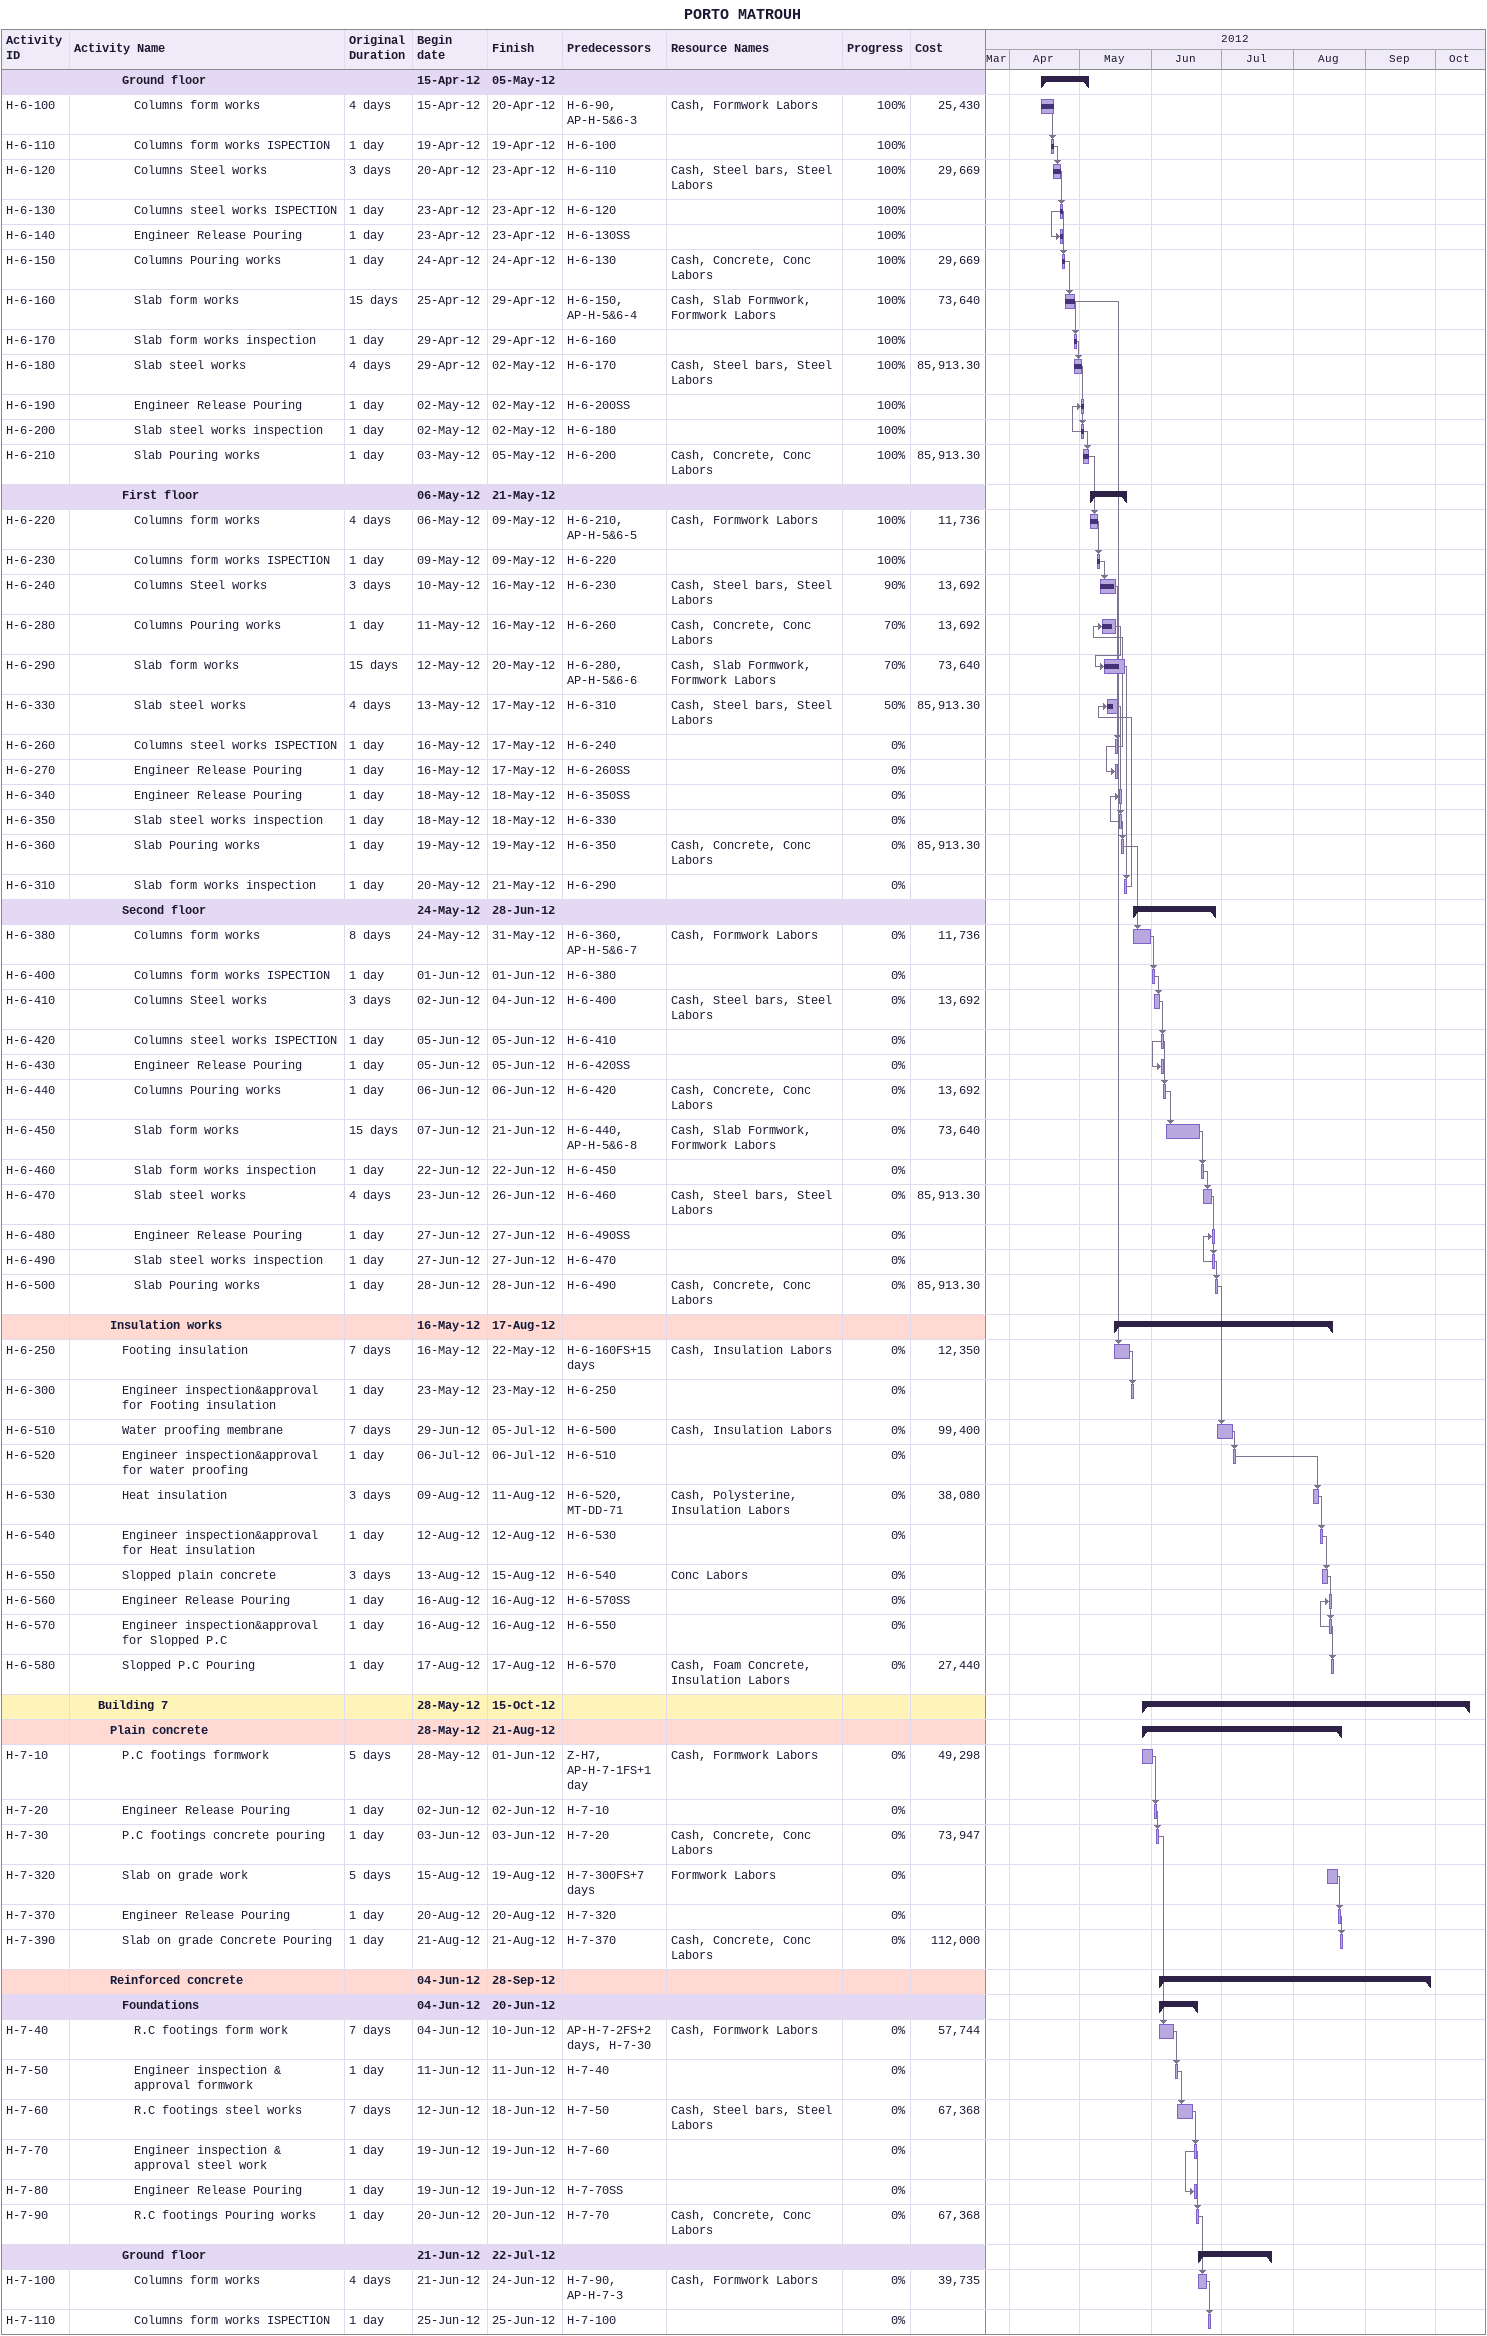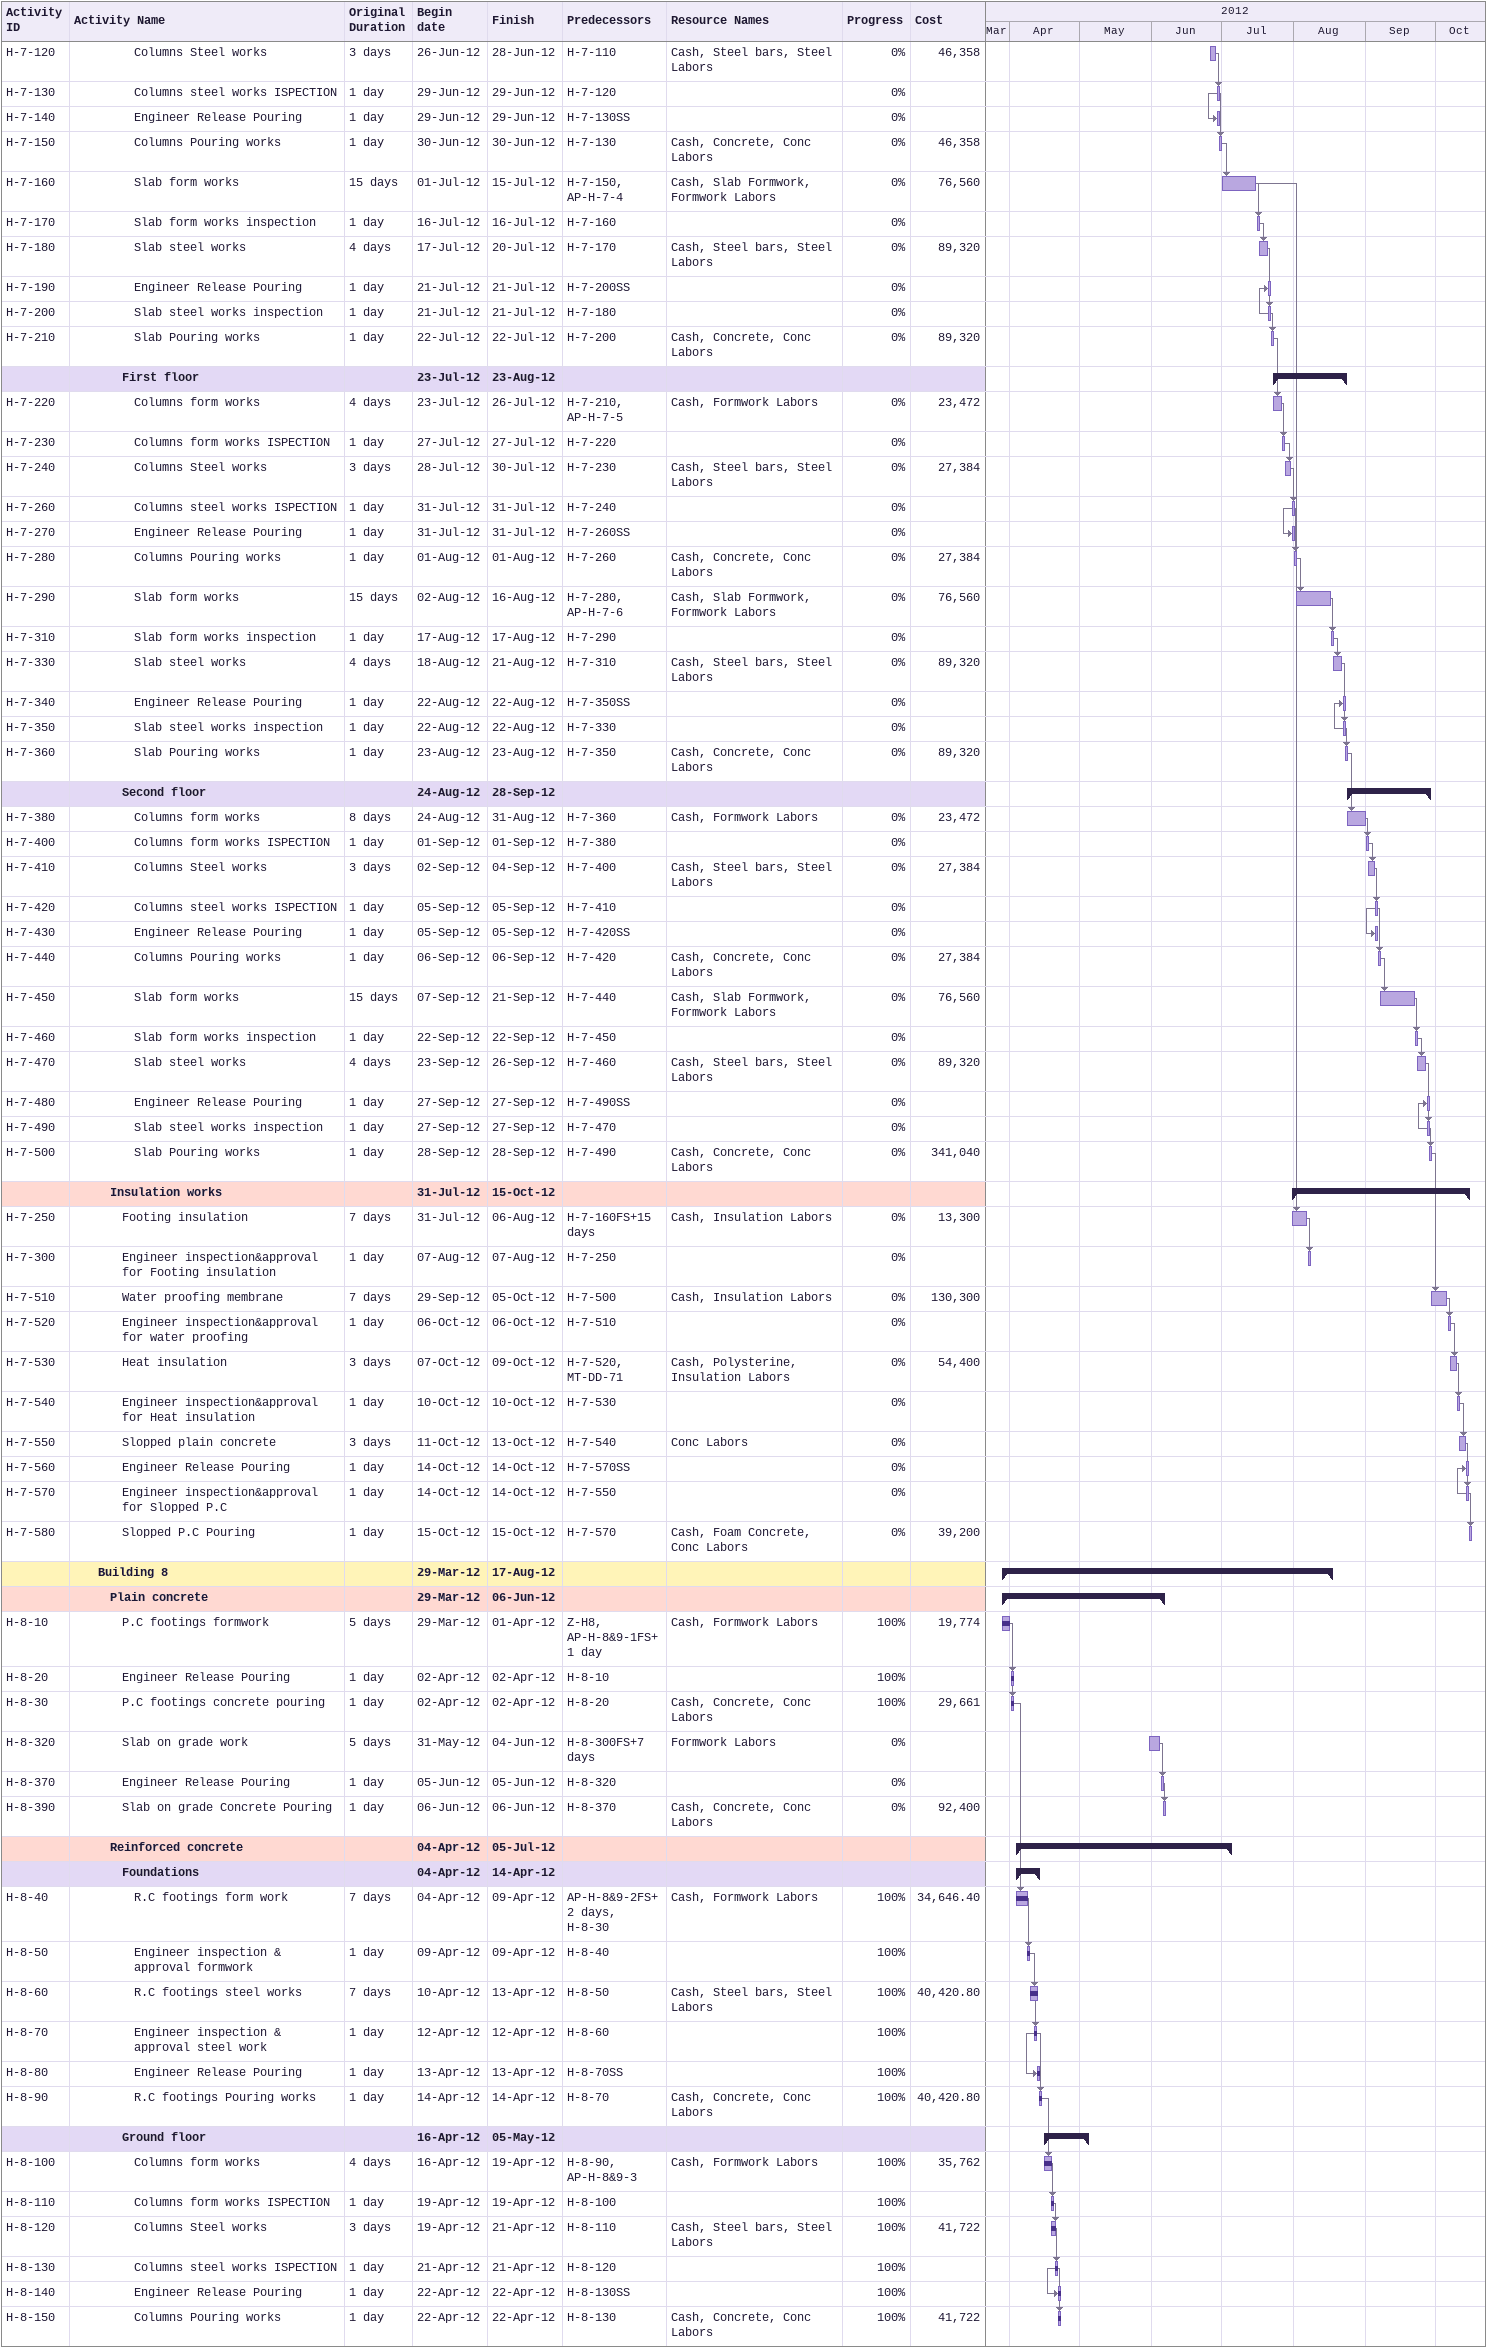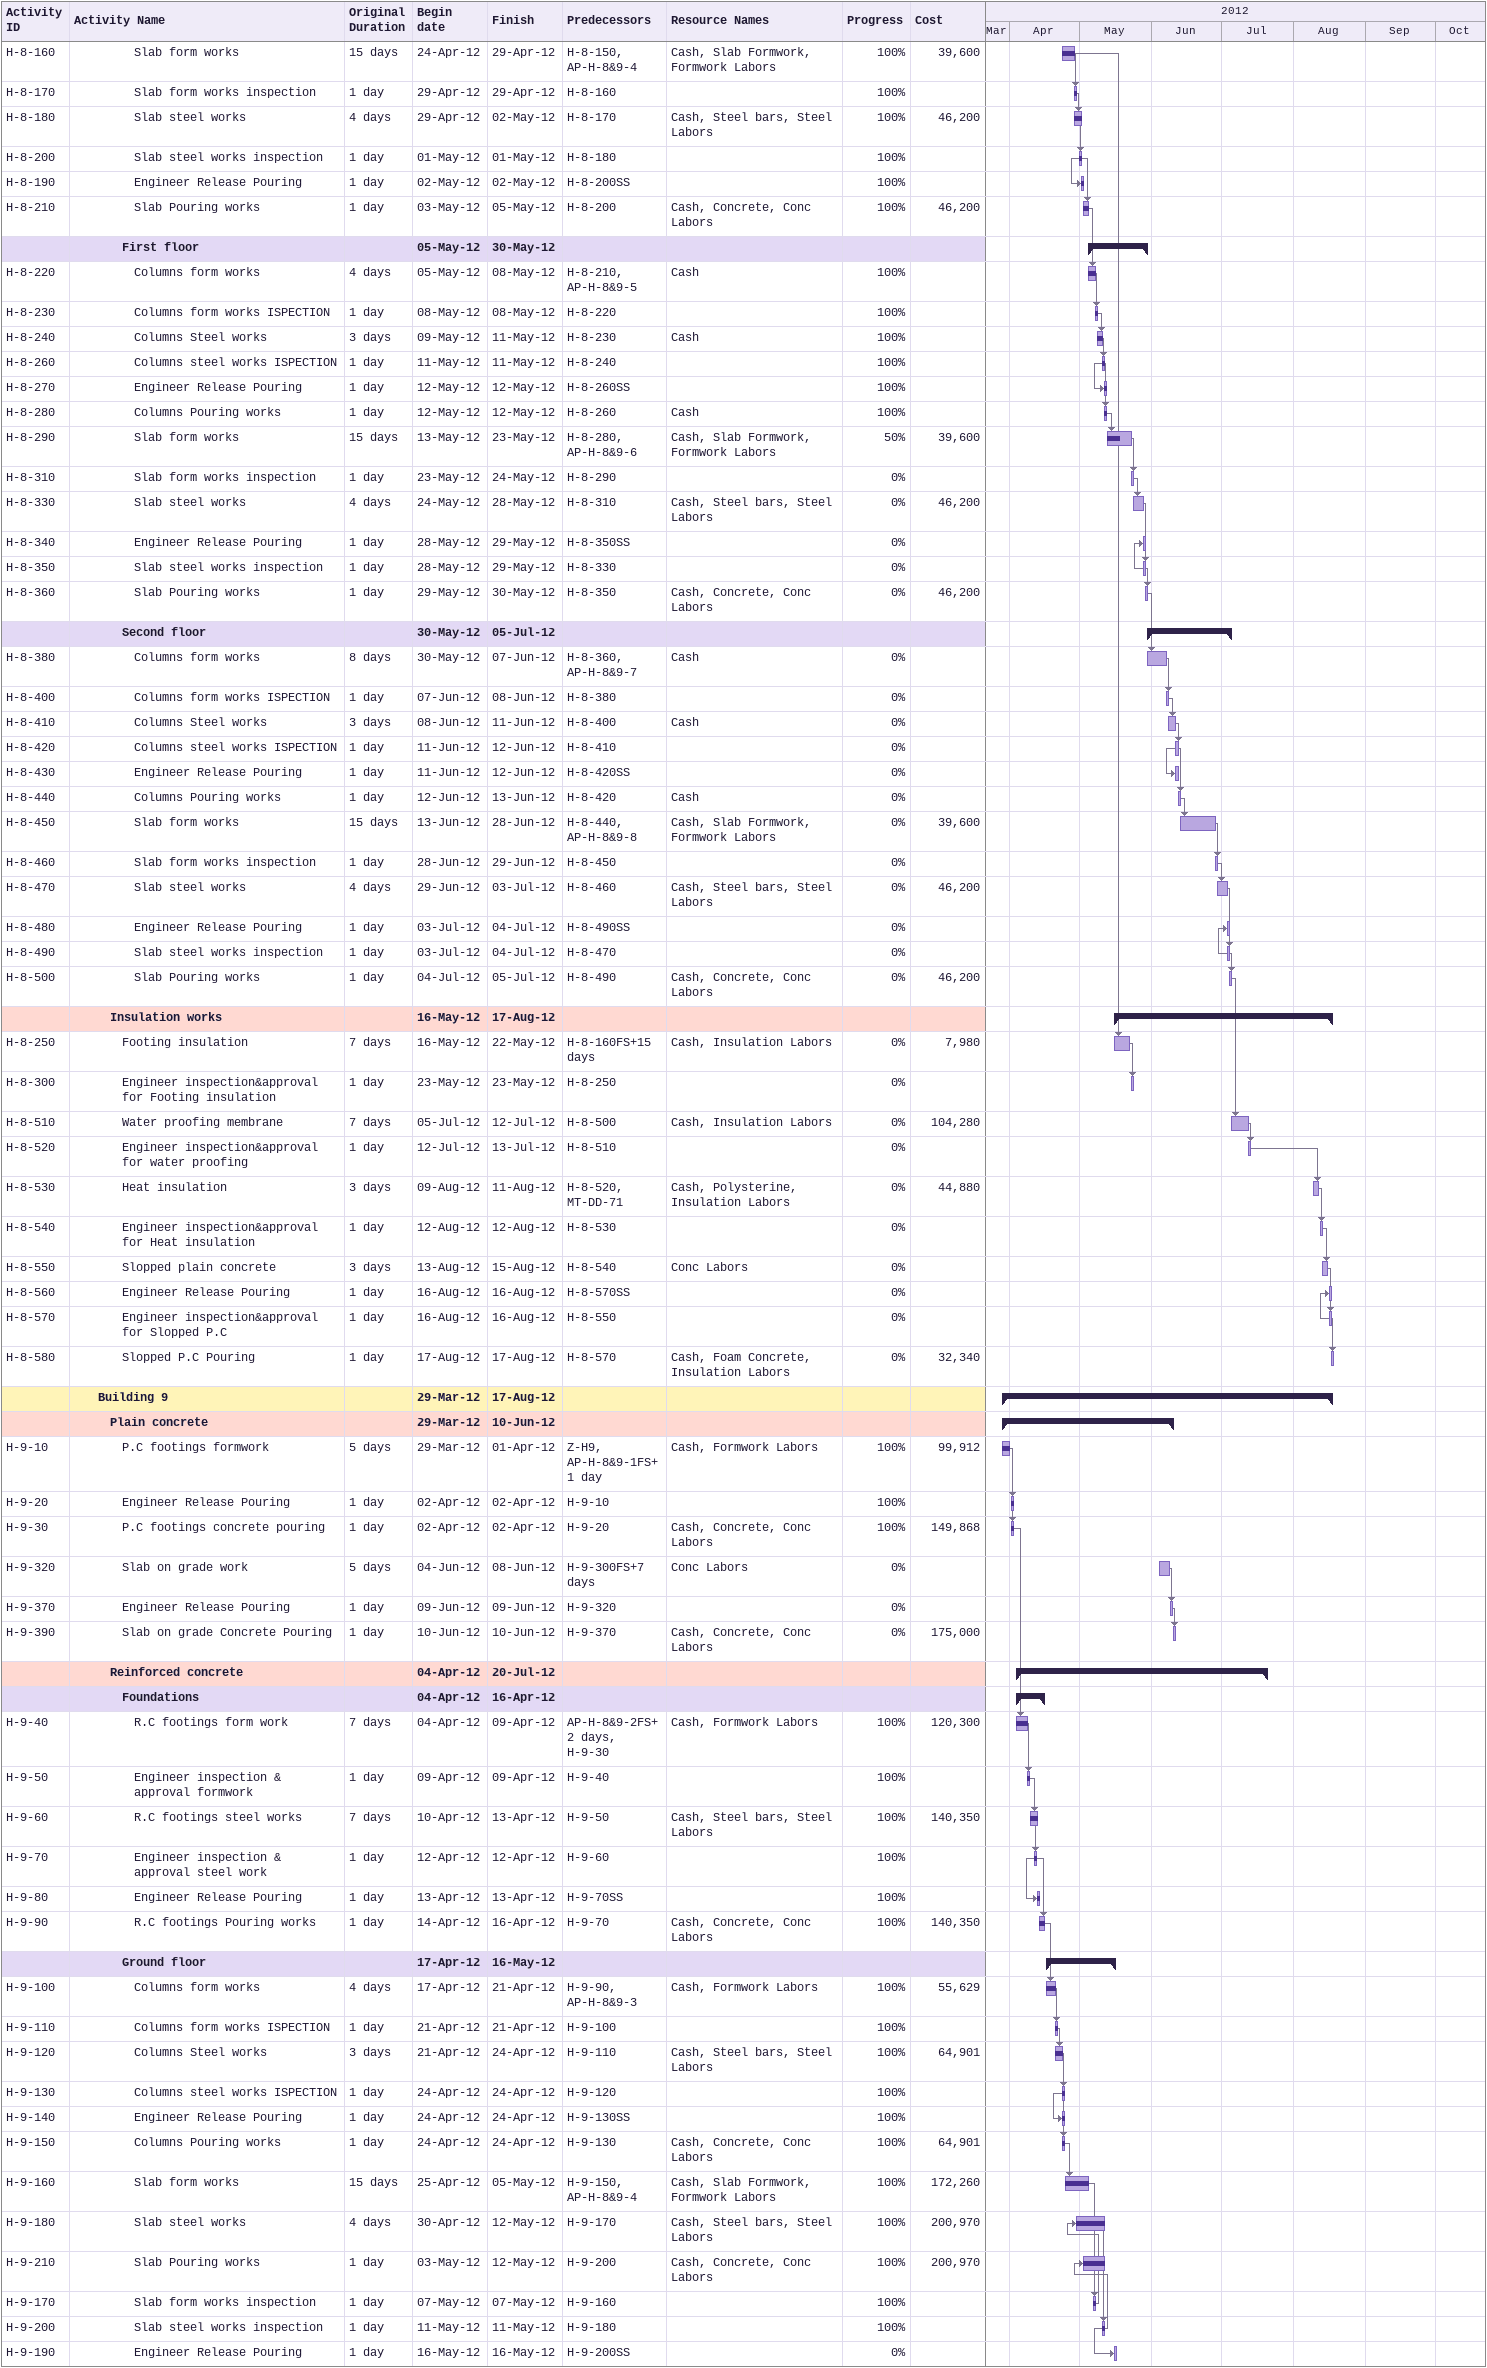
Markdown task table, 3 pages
PORTO MATROUH

| ID | Level | Task | Original duration | Start | Finish | Predecessors | Resources | % complete | Cost |
|---|---|---|---|---|---|---|---|---|---|
|  | 5 | **Ground floor** |  | 2012-04-15 | 2012-05-05 |  |  |  |  |
| H-6-100 | 6 | Columns form works | 4d | 2012-04-15 | 2012-04-20 | H-6-90, AP-H-5&6-3 | Cash, Formwork Labors | 100 | 25430 |
| H-6-110 | 6 | Columns form works ISPECTION | 1d | 2012-04-19 | 2012-04-19 | H-6-100 |  | 100 |  |
| H-6-120 | 6 | Columns Steel works | 3d | 2012-04-20 | 2012-04-23 | H-6-110 | Cash, Steel bars, Steel Labors | 100 | 29669 |
| H-6-130 | 6 | Columns steel works ISPECTION | 1d | 2012-04-23 | 2012-04-23 | H-6-120 |  | 100 |  |
| H-6-140 | 6 | Engineer Release Pouring | 1d | 2012-04-23 | 2012-04-23 | H-6-130SS |  | 100 |  |
| H-6-150 | 6 | Columns Pouring works | 1d | 2012-04-24 | 2012-04-24 | H-6-130 | Cash, Concrete, Conc Labors | 100 | 29669 |
| H-6-160 | 6 | Slab form works | 15d | 2012-04-25 | 2012-04-29 | H-6-150, AP-H-5&6-4 | Cash, Slab Formwork, Formwork Labors | 100 | 73640 |
| H-6-170 | 6 | Slab form works inspection | 1d | 2012-04-29 | 2012-04-29 | H-6-160 |  | 100 |  |
| H-6-180 | 6 | Slab steel works | 4d | 2012-04-29 | 2012-05-02 | H-6-170 | Cash, Steel bars, Steel Labors | 100 | 85913.30 |
| H-6-190 | 6 | Engineer Release Pouring | 1d | 2012-05-02 | 2012-05-02 | H-6-200SS |  | 100 |  |
| H-6-200 | 6 | Slab steel works inspection | 1d | 2012-05-02 | 2012-05-02 | H-6-180 |  | 100 |  |
| H-6-210 | 6 | Slab Pouring works | 1d | 2012-05-03 | 2012-05-05 | H-6-200 | Cash, Concrete, Conc Labors | 100 | 85913.30 |
|  | 5 | **First floor** |  | 2012-05-06 | 2012-05-21 |  |  |  |  |
| H-6-220 | 6 | Columns form works | 4d | 2012-05-06 | 2012-05-09 | H-6-210, AP-H-5&6-5 | Cash, Formwork Labors | 100 | 11736 |
| H-6-230 | 6 | Columns form works ISPECTION | 1d | 2012-05-09 | 2012-05-09 | H-6-220 |  | 100 |  |
| H-6-240 | 6 | Columns Steel works | 3d | 2012-05-10 | 2012-05-16 | H-6-230 | Cash, Steel bars, Steel Labors | 90 | 13692 |
| H-6-280 | 6 | Columns Pouring works | 1d | 2012-05-11 | 2012-05-16 | H-6-260 | Cash, Concrete, Conc Labors | 70 | 13692 |
| H-6-290 | 6 | Slab form works | 15d | 2012-05-12 | 2012-05-20 | H-6-280, AP-H-5&6-6 | Cash, Slab Formwork, Formwork Labors | 70 | 73640 |
| H-6-330 | 6 | Slab steel works | 4d | 2012-05-13 | 2012-05-17 | H-6-310 | Cash, Steel bars, Steel Labors | 50 | 85913.30 |
| H-6-260 | 6 | Columns steel works ISPECTION | 1d | 2012-05-16 | 2012-05-17 | H-6-240 |  | 0 |  |
| H-6-270 | 6 | Engineer Release Pouring | 1d | 2012-05-16 | 2012-05-17 | H-6-260SS |  | 0 |  |
| H-6-340 | 6 | Engineer Release Pouring | 1d | 2012-05-18 | 2012-05-18 | H-6-350SS |  | 0 |  |
| H-6-350 | 6 | Slab steel works inspection | 1d | 2012-05-18 | 2012-05-18 | H-6-330 |  | 0 |  |
| H-6-360 | 6 | Slab Pouring works | 1d | 2012-05-19 | 2012-05-19 | H-6-350 | Cash, Concrete, Conc Labors | 0 | 85913.30 |
| H-6-310 | 6 | Slab form works inspection | 1d | 2012-05-20 | 2012-05-21 | H-6-290 |  | 0 |  |
|  | 5 | **Second floor** |  | 2012-05-24 | 2012-06-28 |  |  |  |  |
| H-6-380 | 6 | Columns form works | 8d | 2012-05-24 | 2012-05-31 | H-6-360, AP-H-5&6-7 | Cash, Formwork Labors | 0 | 11736 |
| H-6-400 | 6 | Columns form works ISPECTION | 1d | 2012-06-01 | 2012-06-01 | H-6-380 |  | 0 |  |
| H-6-410 | 6 | Columns Steel works | 3d | 2012-06-02 | 2012-06-04 | H-6-400 | Cash, Steel bars, Steel Labors | 0 | 13692 |
| H-6-420 | 6 | Columns steel works ISPECTION | 1d | 2012-06-05 | 2012-06-05 | H-6-410 |  | 0 |  |
| H-6-430 | 6 | Engineer Release Pouring | 1d | 2012-06-05 | 2012-06-05 | H-6-420SS |  | 0 |  |
| H-6-440 | 6 | Columns Pouring works | 1d | 2012-06-06 | 2012-06-06 | H-6-420 | Cash, Concrete, Conc Labors | 0 | 13692 |
| H-6-450 | 6 | Slab form works | 15d | 2012-06-07 | 2012-06-21 | H-6-440, AP-H-5&6-8 | Cash, Slab Formwork, Formwork Labors | 0 | 73640 |
| H-6-460 | 6 | Slab form works inspection | 1d | 2012-06-22 | 2012-06-22 | H-6-450 |  | 0 |  |
| H-6-470 | 6 | Slab steel works | 4d | 2012-06-23 | 2012-06-26 | H-6-460 | Cash, Steel bars, Steel Labors | 0 | 85913.30 |
| H-6-480 | 6 | Engineer Release Pouring | 1d | 2012-06-27 | 2012-06-27 | H-6-490SS |  | 0 |  |
| H-6-490 | 6 | Slab steel works inspection | 1d | 2012-06-27 | 2012-06-27 | H-6-470 |  | 0 |  |
| H-6-500 | 6 | Slab Pouring works | 1d | 2012-06-28 | 2012-06-28 | H-6-490 | Cash, Concrete, Conc Labors | 0 | 85913.30 |
|  | 4 | **Insulation works** |  | 2012-05-16 | 2012-08-17 |  |  |  |  |
| H-6-250 | 5 | Footing insulation | 7d | 2012-05-16 | 2012-05-22 | H-6-160FS+15d | Cash, Insulation Labors | 0 | 12350 |
| H-6-300 | 5 | Engineer inspection&approval for Footing insulation | 1d | 2012-05-23 | 2012-05-23 | H-6-250 |  | 0 |  |
| H-6-510 | 5 | Water proofing membrane | 7d | 2012-06-29 | 2012-07-05 | H-6-500 | Cash, Insulation Labors | 0 | 99400 |
| H-6-520 | 5 | Engineer inspection&approval for water proofing | 1d | 2012-07-06 | 2012-07-06 | H-6-510 |  | 0 |  |
| H-6-530 | 5 | Heat insulation | 3d | 2012-08-09 | 2012-08-11 | H-6-520, MT-DD-71 | Cash, Polysterine, Insulation Labors | 0 | 38080 |
| H-6-540 | 5 | Engineer inspection&approval for Heat insulation | 1d | 2012-08-12 | 2012-08-12 | H-6-530 |  | 0 |  |
| H-6-550 | 5 | Slopped plain concrete | 3d | 2012-08-13 | 2012-08-15 | H-6-540 | Conc Labors | 0 |  |
| H-6-560 | 5 | Engineer Release Pouring | 1d | 2012-08-16 | 2012-08-16 | H-6-570SS |  | 0 |  |
| H-6-570 | 5 | Engineer inspection&approval for Slopped P.C | 1d | 2012-08-16 | 2012-08-16 | H-6-550 |  | 0 |  |
| H-6-580 | 5 | Slopped P.C Pouring | 1d | 2012-08-17 | 2012-08-17 | H-6-570 | Cash, Foam Concrete, Insulation Labors | 0 | 27440 |
|  | 3 | **Building 7** |  | 2012-05-28 | 2012-10-15 |  |  |  |  |
|  | 4 | **Plain concrete** |  | 2012-05-28 | 2012-08-21 |  |  |  |  |
| H-7-10 | 5 | P.C footings formwork | 5d | 2012-05-28 | 2012-06-01 | Z-H7, AP-H-7-1FS+1d | Cash, Formwork Labors | 0 | 49298 |
| H-7-20 | 5 | Engineer Release Pouring | 1d | 2012-06-02 | 2012-06-02 | H-7-10 |  | 0 |  |
| H-7-30 | 5 | P.C footings concrete pouring | 1d | 2012-06-03 | 2012-06-03 | H-7-20 | Cash, Concrete, Conc Labors | 0 | 73947 |
| H-7-320 | 5 | Slab on grade work | 5d | 2012-08-15 | 2012-08-19 | H-7-300FS+7d | Formwork Labors | 0 |  |
| H-7-370 | 5 | Engineer Release Pouring | 1d | 2012-08-20 | 2012-08-20 | H-7-320 |  | 0 |  |
| H-7-390 | 5 | Slab on grade Concrete Pouring | 1d | 2012-08-21 | 2012-08-21 | H-7-370 | Cash, Concrete, Conc Labors | 0 | 112000 |
|  | 4 | **Reinforced concrete** |  | 2012-06-04 | 2012-09-28 |  |  |  |  |
|  | 5 | **Foundations** |  | 2012-06-04 | 2012-06-20 |  |  |  |  |
| H-7-40 | 6 | R.C footings form work | 7d | 2012-06-04 | 2012-06-10 | AP-H-7-2FS+2d, H-7-30 | Cash, Formwork Labors | 0 | 57744 |
| H-7-50 | 6 | Engineer inspection & approval formwork | 1d | 2012-06-11 | 2012-06-11 | H-7-40 |  | 0 |  |
| H-7-60 | 6 | R.C footings steel works | 7d | 2012-06-12 | 2012-06-18 | H-7-50 | Cash, Steel bars, Steel Labors | 0 | 67368 |
| H-7-70 | 6 | Engineer inspection & approval steel work | 1d | 2012-06-19 | 2012-06-19 | H-7-60 |  | 0 |  |
| H-7-80 | 6 | Engineer Release Pouring | 1d | 2012-06-19 | 2012-06-19 | H-7-70SS |  | 0 |  |
| H-7-90 | 6 | R.C footings Pouring works | 1d | 2012-06-20 | 2012-06-20 | H-7-70 | Cash, Concrete, Conc Labors | 0 | 67368 |
|  | 5 | **Ground floor** |  | 2012-06-21 | 2012-07-22 |  |  |  |  |
| H-7-100 | 6 | Columns form works | 4d | 2012-06-21 | 2012-06-24 | H-7-90, AP-H-7-3 | Cash, Formwork Labors | 0 | 39735 |
| H-7-110 | 6 | Columns form works ISPECTION | 1d | 2012-06-25 | 2012-06-25 | H-7-100 |  | 0 |  |
| H-7-120 | 6 | Columns Steel works | 3d | 2012-06-26 | 2012-06-28 | H-7-110 | Cash, Steel bars, Steel Labors | 0 | 46358 |
| H-7-130 | 6 | Columns steel works ISPECTION | 1d | 2012-06-29 | 2012-06-29 | H-7-120 |  | 0 |  |
| H-7-140 | 6 | Engineer Release Pouring | 1d | 2012-06-29 | 2012-06-29 | H-7-130SS |  | 0 |  |
| H-7-150 | 6 | Columns Pouring works | 1d | 2012-06-30 | 2012-06-30 | H-7-130 | Cash, Concrete, Conc Labors | 0 | 46358 |
| H-7-160 | 6 | Slab form works | 15d | 2012-07-01 | 2012-07-15 | H-7-150, AP-H-7-4 | Cash, Slab Formwork, Formwork Labors | 0 | 76560 |
| H-7-170 | 6 | Slab form works inspection | 1d | 2012-07-16 | 2012-07-16 | H-7-160 |  | 0 |  |
| H-7-180 | 6 | Slab steel works | 4d | 2012-07-17 | 2012-07-20 | H-7-170 | Cash, Steel bars, Steel Labors | 0 | 89320 |
| H-7-190 | 6 | Engineer Release Pouring | 1d | 2012-07-21 | 2012-07-21 | H-7-200SS |  | 0 |  |
| H-7-200 | 6 | Slab steel works inspection | 1d | 2012-07-21 | 2012-07-21 | H-7-180 |  | 0 |  |
| H-7-210 | 6 | Slab Pouring works | 1d | 2012-07-22 | 2012-07-22 | H-7-200 | Cash, Concrete, Conc Labors | 0 | 89320 |
|  | 5 | **First floor** |  | 2012-07-23 | 2012-08-23 |  |  |  |  |
| H-7-220 | 6 | Columns form works | 4d | 2012-07-23 | 2012-07-26 | H-7-210, AP-H-7-5 | Cash, Formwork Labors | 0 | 23472 |
| H-7-230 | 6 | Columns form works ISPECTION | 1d | 2012-07-27 | 2012-07-27 | H-7-220 |  | 0 |  |
| H-7-240 | 6 | Columns Steel works | 3d | 2012-07-28 | 2012-07-30 | H-7-230 | Cash, Steel bars, Steel Labors | 0 | 27384 |
| H-7-260 | 6 | Columns steel works ISPECTION | 1d | 2012-07-31 | 2012-07-31 | H-7-240 |  | 0 |  |
| H-7-270 | 6 | Engineer Release Pouring | 1d | 2012-07-31 | 2012-07-31 | H-7-260SS |  | 0 |  |
| H-7-280 | 6 | Columns Pouring works | 1d | 2012-08-01 | 2012-08-01 | H-7-260 | Cash, Concrete, Conc Labors | 0 | 27384 |
| H-7-290 | 6 | Slab form works | 15d | 2012-08-02 | 2012-08-16 | H-7-280, AP-H-7-6 | Cash, Slab Formwork, Formwork Labors | 0 | 76560 |
| H-7-310 | 6 | Slab form works inspection | 1d | 2012-08-17 | 2012-08-17 | H-7-290 |  | 0 |  |
| H-7-330 | 6 | Slab steel works | 4d | 2012-08-18 | 2012-08-21 | H-7-310 | Cash, Steel bars, Steel Labors | 0 | 89320 |
| H-7-340 | 6 | Engineer Release Pouring | 1d | 2012-08-22 | 2012-08-22 | H-7-350SS |  | 0 |  |
| H-7-350 | 6 | Slab steel works inspection | 1d | 2012-08-22 | 2012-08-22 | H-7-330 |  | 0 |  |
| H-7-360 | 6 | Slab Pouring works | 1d | 2012-08-23 | 2012-08-23 | H-7-350 | Cash, Concrete, Conc Labors | 0 | 89320 |
|  | 5 | **Second floor** |  | 2012-08-24 | 2012-09-28 |  |  |  |  |
| H-7-380 | 6 | Columns form works | 8d | 2012-08-24 | 2012-08-31 | H-7-360 | Cash, Formwork Labors | 0 | 23472 |
| H-7-400 | 6 | Columns form works ISPECTION | 1d | 2012-09-01 | 2012-09-01 | H-7-380 |  | 0 |  |
| H-7-410 | 6 | Columns Steel works | 3d | 2012-09-02 | 2012-09-04 | H-7-400 | Cash, Steel bars, Steel Labors | 0 | 27384 |
| H-7-420 | 6 | Columns steel works ISPECTION | 1d | 2012-09-05 | 2012-09-05 | H-7-410 |  | 0 |  |
| H-7-430 | 6 | Engineer Release Pouring | 1d | 2012-09-05 | 2012-09-05 | H-7-420SS |  | 0 |  |
| H-7-440 | 6 | Columns Pouring works | 1d | 2012-09-06 | 2012-09-06 | H-7-420 | Cash, Concrete, Conc Labors | 0 | 27384 |
| H-7-450 | 6 | Slab form works | 15d | 2012-09-07 | 2012-09-21 | H-7-440 | Cash, Slab Formwork, Formwork Labors | 0 | 76560 |
| H-7-460 | 6 | Slab form works inspection | 1d | 2012-09-22 | 2012-09-22 | H-7-450 |  | 0 |  |
| H-7-470 | 6 | Slab steel works | 4d | 2012-09-23 | 2012-09-26 | H-7-460 | Cash, Steel bars, Steel Labors | 0 | 89320 |
| H-7-480 | 6 | Engineer Release Pouring | 1d | 2012-09-27 | 2012-09-27 | H-7-490SS |  | 0 |  |
| H-7-490 | 6 | Slab steel works inspection | 1d | 2012-09-27 | 2012-09-27 | H-7-470 |  | 0 |  |
| H-7-500 | 6 | Slab Pouring works | 1d | 2012-09-28 | 2012-09-28 | H-7-490 | Cash, Concrete, Conc Labors | 0 | 341040 |
|  | 4 | **Insulation works** |  | 2012-07-31 | 2012-10-15 |  |  |  |  |
| H-7-250 | 5 | Footing insulation | 7d | 2012-07-31 | 2012-08-06 | H-7-160FS+15d | Cash, Insulation Labors | 0 | 13300 |
| H-7-300 | 5 | Engineer inspection&approval for Footing insulation | 1d | 2012-08-07 | 2012-08-07 | H-7-250 |  | 0 |  |
| H-7-510 | 5 | Water proofing membrane | 7d | 2012-09-29 | 2012-10-05 | H-7-500 | Cash, Insulation Labors | 0 | 130300 |
| H-7-520 | 5 | Engineer inspection&approval for water proofing | 1d | 2012-10-06 | 2012-10-06 | H-7-510 |  | 0 |  |
| H-7-530 | 5 | Heat insulation | 3d | 2012-10-07 | 2012-10-09 | H-7-520, MT-DD-71 | Cash, Polysterine, Insulation Labors | 0 | 54400 |
| H-7-540 | 5 | Engineer inspection&approval for Heat insulation | 1d | 2012-10-10 | 2012-10-10 | H-7-530 |  | 0 |  |
| H-7-550 | 5 | Slopped plain concrete | 3d | 2012-10-11 | 2012-10-13 | H-7-540 | Conc Labors | 0 |  |
| H-7-560 | 5 | Engineer Release Pouring | 1d | 2012-10-14 | 2012-10-14 | H-7-570SS |  | 0 |  |
| H-7-570 | 5 | Engineer inspection&approval for Slopped P.C | 1d | 2012-10-14 | 2012-10-14 | H-7-550 |  | 0 |  |
| H-7-580 | 5 | Slopped P.C Pouring | 1d | 2012-10-15 | 2012-10-15 | H-7-570 | Cash, Foam Concrete, Conc Labors | 0 | 39200 |
|  | 3 | **Building 8** |  | 2012-03-29 | 2012-08-17 |  |  |  |  |
|  | 4 | **Plain concrete** |  | 2012-03-29 | 2012-06-06 |  |  |  |  |
| H-8-10 | 5 | P.C footings formwork | 5d | 2012-03-29 | 2012-04-01 | Z-H8, AP-H-8&9-1FS+1d | Cash, Formwork Labors | 100 | 19774 |
| H-8-20 | 5 | Engineer Release Pouring | 1d | 2012-04-02 | 2012-04-02 | H-8-10 |  | 100 |  |
| H-8-30 | 5 | P.C footings concrete pouring | 1d | 2012-04-02 | 2012-04-02 | H-8-20 | Cash, Concrete, Conc Labors | 100 | 29661 |
| H-8-320 | 5 | Slab on grade work | 5d | 2012-05-31 | 2012-06-04 | H-8-300FS+7d | Formwork Labors | 0 |  |
| H-8-370 | 5 | Engineer Release Pouring | 1d | 2012-06-05 | 2012-06-05 | H-8-320 |  | 0 |  |
| H-8-390 | 5 | Slab on grade Concrete Pouring | 1d | 2012-06-06 | 2012-06-06 | H-8-370 | Cash, Concrete, Conc Labors | 0 | 92400 |
|  | 4 | **Reinforced concrete** |  | 2012-04-04 | 2012-07-05 |  |  |  |  |
|  | 5 | **Foundations** |  | 2012-04-04 | 2012-04-14 |  |  |  |  |
| H-8-40 | 6 | R.C footings form work | 7d | 2012-04-04 | 2012-04-09 | AP-H-8&9-2FS+2d, H-8-30 | Cash, Formwork Labors | 100 | 34646.40 |
| H-8-50 | 6 | Engineer inspection & approval formwork | 1d | 2012-04-09 | 2012-04-09 | H-8-40 |  | 100 |  |
| H-8-60 | 6 | R.C footings steel works | 7d | 2012-04-10 | 2012-04-13 | H-8-50 | Cash, Steel bars, Steel Labors | 100 | 40420.80 |
| H-8-70 | 6 | Engineer inspection & approval steel work | 1d | 2012-04-12 | 2012-04-12 | H-8-60 |  | 100 |  |
| H-8-80 | 6 | Engineer Release Pouring | 1d | 2012-04-13 | 2012-04-13 | H-8-70SS |  | 100 |  |
| H-8-90 | 6 | R.C footings Pouring works | 1d | 2012-04-14 | 2012-04-14 | H-8-70 | Cash, Concrete, Conc Labors | 100 | 40420.80 |
|  | 5 | **Ground floor** |  | 2012-04-16 | 2012-05-05 |  |  |  |  |
| H-8-100 | 6 | Columns form works | 4d | 2012-04-16 | 2012-04-19 | H-8-90, AP-H-8&9-3 | Cash, Formwork Labors | 100 | 35762 |
| H-8-110 | 6 | Columns form works ISPECTION | 1d | 2012-04-19 | 2012-04-19 | H-8-100 |  | 100 |  |
| H-8-120 | 6 | Columns Steel works | 3d | 2012-04-19 | 2012-04-21 | H-8-110 | Cash, Steel bars, Steel Labors | 100 | 41722 |
| H-8-130 | 6 | Columns steel works ISPECTION | 1d | 2012-04-21 | 2012-04-21 | H-8-120 |  | 100 |  |
| H-8-140 | 6 | Engineer Release Pouring | 1d | 2012-04-22 | 2012-04-22 | H-8-130SS |  | 100 |  |
| H-8-150 | 6 | Columns Pouring works | 1d | 2012-04-22 | 2012-04-22 | H-8-130 | Cash, Concrete, Conc Labors | 100 | 41722 |
| H-8-160 | 6 | Slab form works | 15d | 2012-04-24 | 2012-04-29 | H-8-150, AP-H-8&9-4 | Cash, Slab Formwork, Formwork Labors | 100 | 39600 |
| H-8-170 | 6 | Slab form works inspection | 1d | 2012-04-29 | 2012-04-29 | H-8-160 |  | 100 |  |
| H-8-180 | 6 | Slab steel works | 4d | 2012-04-29 | 2012-05-02 | H-8-170 | Cash, Steel bars, Steel Labors | 100 | 46200 |
| H-8-200 | 6 | Slab steel works inspection | 1d | 2012-05-01 | 2012-05-01 | H-8-180 |  | 100 |  |
| H-8-190 | 6 | Engineer Release Pouring | 1d | 2012-05-02 | 2012-05-02 | H-8-200SS |  | 100 |  |
| H-8-210 | 6 | Slab Pouring works | 1d | 2012-05-03 | 2012-05-05 | H-8-200 | Cash, Concrete, Conc Labors | 100 | 46200 |
|  | 5 | **First floor** |  | 2012-05-05 | 2012-05-30 |  |  |  |  |
| H-8-220 | 6 | Columns form works | 4d | 2012-05-05 | 2012-05-08 | H-8-210, AP-H-8&9-5 | Cash | 100 |  |
| H-8-230 | 6 | Columns form works ISPECTION | 1d | 2012-05-08 | 2012-05-08 | H-8-220 |  | 100 |  |
| H-8-240 | 6 | Columns Steel works | 3d | 2012-05-09 | 2012-05-11 | H-8-230 | Cash | 100 |  |
| H-8-260 | 6 | Columns steel works ISPECTION | 1d | 2012-05-11 | 2012-05-11 | H-8-240 |  | 100 |  |
| H-8-270 | 6 | Engineer Release Pouring | 1d | 2012-05-12 | 2012-05-12 | H-8-260SS |  | 100 |  |
| H-8-280 | 6 | Columns Pouring works | 1d | 2012-05-12 | 2012-05-12 | H-8-260 | Cash | 100 |  |
| H-8-290 | 6 | Slab form works | 15d | 2012-05-13 | 2012-05-23 | H-8-280, AP-H-8&9-6 | Cash, Slab Formwork, Formwork Labors | 50 | 39600 |
| H-8-310 | 6 | Slab form works inspection | 1d | 2012-05-23 | 2012-05-24 | H-8-290 |  | 0 |  |
| H-8-330 | 6 | Slab steel works | 4d | 2012-05-24 | 2012-05-28 | H-8-310 | Cash, Steel bars, Steel Labors | 0 | 46200 |
| H-8-340 | 6 | Engineer Release Pouring | 1d | 2012-05-28 | 2012-05-29 | H-8-350SS |  | 0 |  |
| H-8-350 | 6 | Slab steel works inspection | 1d | 2012-05-28 | 2012-05-29 | H-8-330 |  | 0 |  |
| H-8-360 | 6 | Slab Pouring works | 1d | 2012-05-29 | 2012-05-30 | H-8-350 | Cash, Concrete, Conc Labors | 0 | 46200 |
|  | 5 | **Second floor** |  | 2012-05-30 | 2012-07-05 |  |  |  |  |
| H-8-380 | 6 | Columns form works | 8d | 2012-05-30 | 2012-06-07 | H-8-360, AP-H-8&9-7 | Cash | 0 |  |
| H-8-400 | 6 | Columns form works ISPECTION | 1d | 2012-06-07 | 2012-06-08 | H-8-380 |  | 0 |  |
| H-8-410 | 6 | Columns Steel works | 3d | 2012-06-08 | 2012-06-11 | H-8-400 | Cash | 0 |  |
| H-8-420 | 6 | Columns steel works ISPECTION | 1d | 2012-06-11 | 2012-06-12 | H-8-410 |  | 0 |  |
| H-8-430 | 6 | Engineer Release Pouring | 1d | 2012-06-11 | 2012-06-12 | H-8-420SS |  | 0 |  |
| H-8-440 | 6 | Columns Pouring works | 1d | 2012-06-12 | 2012-06-13 | H-8-420 | Cash | 0 |  |
| H-8-450 | 6 | Slab form works | 15d | 2012-06-13 | 2012-06-28 | H-8-440, AP-H-8&9-8 | Cash, Slab Formwork, Formwork Labors | 0 | 39600 |
| H-8-460 | 6 | Slab form works inspection | 1d | 2012-06-28 | 2012-06-29 | H-8-450 |  | 0 |  |
| H-8-470 | 6 | Slab steel works | 4d | 2012-06-29 | 2012-07-03 | H-8-460 | Cash, Steel bars, Steel Labors | 0 | 46200 |
| H-8-480 | 6 | Engineer Release Pouring | 1d | 2012-07-03 | 2012-07-04 | H-8-490SS |  | 0 |  |
| H-8-490 | 6 | Slab steel works inspection | 1d | 2012-07-03 | 2012-07-04 | H-8-470 |  | 0 |  |
| H-8-500 | 6 | Slab Pouring works | 1d | 2012-07-04 | 2012-07-05 | H-8-490 | Cash, Concrete, Conc Labors | 0 | 46200 |
|  | 4 | **Insulation works** |  | 2012-05-16 | 2012-08-17 |  |  |  |  |
| H-8-250 | 5 | Footing insulation | 7d | 2012-05-16 | 2012-05-22 | H-8-160FS+15d | Cash, Insulation Labors | 0 | 7980 |
| H-8-300 | 5 | Engineer inspection&approval for Footing insulation | 1d | 2012-05-23 | 2012-05-23 | H-8-250 |  | 0 |  |
| H-8-510 | 5 | Water proofing membrane | 7d | 2012-07-05 | 2012-07-12 | H-8-500 | Cash, Insulation Labors | 0 | 104280 |
| H-8-520 | 5 | Engineer inspection&approval for water proofing | 1d | 2012-07-12 | 2012-07-13 | H-8-510 |  | 0 |  |
| H-8-530 | 5 | Heat insulation | 3d | 2012-08-09 | 2012-08-11 | H-8-520, MT-DD-71 | Cash, Polysterine, Insulation Labors | 0 | 44880 |
| H-8-540 | 5 | Engineer inspection&approval for Heat insulation | 1d | 2012-08-12 | 2012-08-12 | H-8-530 |  | 0 |  |
| H-8-550 | 5 | Slopped plain concrete | 3d | 2012-08-13 | 2012-08-15 | H-8-540 | Conc Labors | 0 |  |
| H-8-560 | 5 | Engineer Release Pouring | 1d | 2012-08-16 | 2012-08-16 | H-8-570SS |  | 0 |  |
| H-8-570 | 5 | Engineer inspection&approval for Slopped P.C | 1d | 2012-08-16 | 2012-08-16 | H-8-550 |  | 0 |  |
| H-8-580 | 5 | Slopped P.C Pouring | 1d | 2012-08-17 | 2012-08-17 | H-8-570 | Cash, Foam Concrete, Insulation Labors | 0 | 32340 |
|  | 3 | **Building 9** |  | 2012-03-29 | 2012-08-17 |  |  |  |  |
|  | 4 | **Plain concrete** |  | 2012-03-29 | 2012-06-10 |  |  |  |  |
| H-9-10 | 5 | P.C footings formwork | 5d | 2012-03-29 | 2012-04-01 | Z-H9, AP-H-8&9-1FS+1d | Cash, Formwork Labors | 100 | 99912 |
| H-9-20 | 5 | Engineer Release Pouring | 1d | 2012-04-02 | 2012-04-02 | H-9-10 |  | 100 |  |
| H-9-30 | 5 | P.C footings concrete pouring | 1d | 2012-04-02 | 2012-04-02 | H-9-20 | Cash, Concrete, Conc Labors | 100 | 149868 |
| H-9-320 | 5 | Slab on grade work | 5d | 2012-06-04 | 2012-06-08 | H-9-300FS+7d | Conc Labors | 0 |  |
| H-9-370 | 5 | Engineer Release Pouring | 1d | 2012-06-09 | 2012-06-09 | H-9-320 |  | 0 |  |
| H-9-390 | 5 | Slab on grade Concrete Pouring | 1d | 2012-06-10 | 2012-06-10 | H-9-370 | Cash, Concrete, Conc Labors | 0 | 175000 |
|  | 4 | **Reinforced concrete** |  | 2012-04-04 | 2012-07-20 |  |  |  |  |
|  | 5 | **Foundations** |  | 2012-04-04 | 2012-04-16 |  |  |  |  |
| H-9-40 | 6 | R.C footings form work | 7d | 2012-04-04 | 2012-04-09 | AP-H-8&9-2FS+2d, H-9-30 | Cash, Formwork Labors | 100 | 120300 |
| H-9-50 | 6 | Engineer inspection & approval formwork | 1d | 2012-04-09 | 2012-04-09 | H-9-40 |  | 100 |  |
| H-9-60 | 6 | R.C footings steel works | 7d | 2012-04-10 | 2012-04-13 | H-9-50 | Cash, Steel bars, Steel Labors | 100 | 140350 |
| H-9-70 | 6 | Engineer inspection & approval steel work | 1d | 2012-04-12 | 2012-04-12 | H-9-60 |  | 100 |  |
| H-9-80 | 6 | Engineer Release Pouring | 1d | 2012-04-13 | 2012-04-13 | H-9-70SS |  | 100 |  |
| H-9-90 | 6 | R.C footings Pouring works | 1d | 2012-04-14 | 2012-04-16 | H-9-70 | Cash, Concrete, Conc Labors | 100 | 140350 |
|  | 5 | **Ground floor** |  | 2012-04-17 | 2012-05-16 |  |  |  |  |
| H-9-100 | 6 | Columns form works | 4d | 2012-04-17 | 2012-04-21 | H-9-90, AP-H-8&9-3 | Cash, Formwork Labors | 100 | 55629 |
| H-9-110 | 6 | Columns form works ISPECTION | 1d | 2012-04-21 | 2012-04-21 | H-9-100 |  | 100 |  |
| H-9-120 | 6 | Columns Steel works | 3d | 2012-04-21 | 2012-04-24 | H-9-110 | Cash, Steel bars, Steel Labors | 100 | 64901 |
| H-9-130 | 6 | Columns steel works ISPECTION | 1d | 2012-04-24 | 2012-04-24 | H-9-120 |  | 100 |  |
| H-9-140 | 6 | Engineer Release Pouring | 1d | 2012-04-24 | 2012-04-24 | H-9-130SS |  | 100 |  |
| H-9-150 | 6 | Columns Pouring works | 1d | 2012-04-24 | 2012-04-24 | H-9-130 | Cash, Concrete, Conc Labors | 100 | 64901 |
| H-9-160 | 6 | Slab form works | 15d | 2012-04-25 | 2012-05-05 | H-9-150, AP-H-8&9-4 | Cash, Slab Formwork, Formwork Labors | 100 | 172260 |
| H-9-180 | 6 | Slab steel works | 4d | 2012-04-30 | 2012-05-12 | H-9-170 | Cash, Steel bars, Steel Labors | 100 | 200970 |
| H-9-210 | 6 | Slab Pouring works | 1d | 2012-05-03 | 2012-05-12 | H-9-200 | Cash, Concrete, Conc Labors | 100 | 200970 |
| H-9-170 | 6 | Slab form works inspection | 1d | 2012-05-07 | 2012-05-07 | H-9-160 |  | 100 |  |
| H-9-200 | 6 | Slab steel works inspection | 1d | 2012-05-11 | 2012-05-11 | H-9-180 |  | 100 |  |
| H-9-190 | 6 | Engineer Release Pouring | 1d | 2012-05-16 | 2012-05-16 | H-9-200SS |  | 0 |  |
